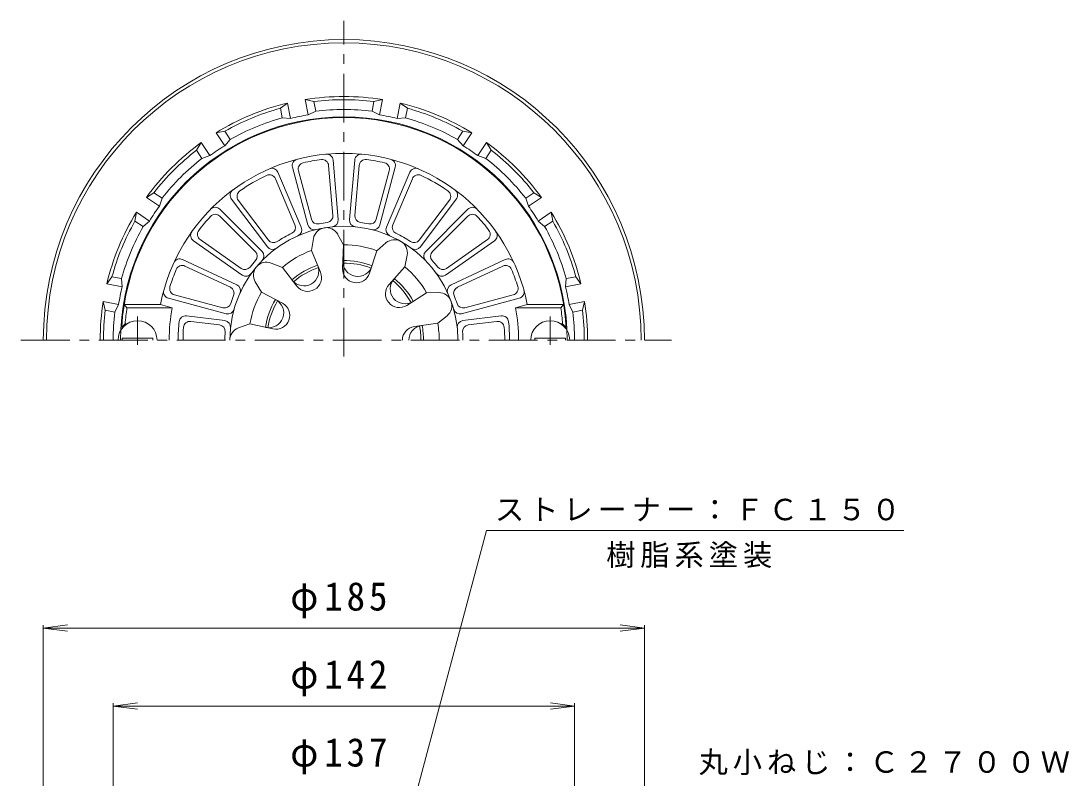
# Model space of a CAD drawing. Units: millimetres, scale not verified. Extents: x -256 to 204, y -345 to 330.
# Drawn here: x -142.9 to 179.7, y 97 to 329.9 of the extents above; entities that cross this region are included whole.
import ezdxf

# ---------------------------------------------------------------- set-up
doc = ezdxf.new("R2010")
doc.units = ezdxf.units.MM
doc.header["$LTSCALE"] = 3
doc.linetypes.add('CHAIN1', pattern=[8, 5, -1, 1, -1])
for name, color, linetype, lineweight in [('0-0_通り芯', 3, 'Continuous', 9), ('0-2_仕上', 6, 'Continuous', 9), ('0-4_その他', 7, 'Continuous', 9), ('0-5_寸法', 7, 'Continuous', 9)]:
    doc.layers.add(name, color=color, linetype=linetype, lineweight=lineweight)
doc.styles.add('ＭＳ ゴシック', font='')
doc.styles.get('ＭＳ ゴシック').set_extended_font_data('MS Gothic')

msp = doc.modelspace()

# ---------------------------------------------------------------- linework, layer by layer
at = {"layer": '0-0_通り芯', "linetype": 'CHAIN1'}
for p, q in [((-43.5, 226.713), (-43.5, 329.946)), ((-142.882, 231.709), (57.329, 231.709))]:
    msp.add_line(p, q, dxfattribs=at)
at = {"layer": '0-0_通り芯'}
for p, q in [((-63.049, 303.08), (-60.819, 304.682)), ((-59.88, 299.961), (-60.819, 304.682)), ((-52.751, 305.129), (-55.425, 305.755)), ((-52.164, 302.179), (-52.751, 305.129)), ((-34.836, 302.179), (-34.249, 305.129)), ((-34.249, 305.129), (-31.575, 305.755)), ((-32.514, 301.034), (-31.575, 305.755)), ((-23.951, 303.08), (-26.181, 304.682)), ((-62.463, 300.13), (-63.049, 303.08)), ((-62.463, 300.13), (-59.88, 299.961)), ((-34.836, 302.179), (-32.514, 301.034)), ((-24.537, 300.13), (-23.951, 303.08)), ((-80.143, 296), (-82.853, 295.556)), ((-78.472, 293.499), (-80.143, 296)), ((-8.528, 293.499), (-6.857, 296)), ((-6.857, 296), (-4.147, 295.556)), ((-6.821, 291.553), (-4.147, 295.556)), ((-88.874, 290.166), (-87.426, 292.5)), ((-84.752, 288.497), (-87.426, 292.5)), ((-8.528, 293.499), (-6.821, 291.553)), ((1.874, 290.166), (0.426, 292.5)), ((-87.203, 287.665), (-88.874, 290.166)), ((-87.203, 287.665), (-84.752, 288.497)), ((0.203, 287.665), (1.874, 290.166)), ((-101.957, 277.083), (-104.29, 275.636)), ((-99.456, 275.412), (-101.957, 277.083)), ((12.456, 275.412), (14.957, 277.083)), ((12.456, 275.412), (13.288, 272.961)), ((13.288, 272.961), (17.29, 275.636)), ((14.957, 277.083), (17.29, 275.636)), ((-107.79, 268.353), (-107.346, 271.063)), ((-103.344, 268.388), (-107.346, 271.063)), ((20.79, 268.353), (20.346, 271.063)), ((-105.289, 266.682), (-107.79, 268.353)), ((-105.289, 266.682), (-103.344, 268.388)), ((18.289, 266.682), (20.79, 268.353)), ((-114.871, 251.259), (-116.473, 249.028)), ((-111.921, 250.672), (-114.871, 251.259)), ((24.921, 250.672), (24.752, 248.089)), ((24.752, 248.089), (29.473, 249.028)), ((24.921, 250.672), (27.871, 251.259)), ((27.871, 251.259), (29.473, 249.028)), ((-116.919, 240.961), (-117.546, 243.634)), ((-112.825, 242.695), (-117.546, 243.634)), ((-113.969, 240.374), (-112.825, 242.695)), ((-113.969, 240.374), (-116.919, 240.961))]:
    msp.add_line(p, q, dxfattribs=at)
for points in [[(-52.164, 302.179), (-54.486, 301.034), (-55.425, 305.755)], [(-24.537, 300.13), (-27.12, 299.961), (-26.181, 304.682)], [(-78.472, 293.499), (-80.179, 291.553), (-82.853, 295.556)], [(0.203, 287.665), (-2.248, 288.497), (0.426, 292.5)], [(-99.456, 275.412), (-100.288, 272.961), (-104.29, 275.636)], [(18.289, 266.682), (16.344, 268.388), (20.346, 271.063)], [(-111.921, 250.672), (-111.752, 248.089), (-116.473, 249.028)], [(26.969, 240.374), (25.825, 242.695), (30.546, 243.634)], [(26.969, 240.374), (29.919, 240.961), (30.546, 243.634)]]:
    msp.add_lwpolyline(points, dxfattribs=at)
for radius, start, end in [(92.5, 0, 180), (91.5, 0, 180), (75, 80.8513, 99.14867), (75, 103.3513, 121.64867), (74, 82.8183, 97.18169), (75, 58.3513, 76.64867), (68.728, 0, 180), (74, 105.3183, 119.68169), (71, 105.49051, 119.50945), (70.19, 101.25, 103.49538), (70.19, 99.00459, 101.24998), (71, 82.99051, 97.00945), (70.19, 78.75, 80.99538), (70.19, 76.50459, 78.74998), (71, 60.49051, 74.50945), (74, 60.3183, 74.68169), (75, 125.8513, 144.14867), (70.19, 121.50459, 123.74998), (70.19, 56.25, 58.49538), (75, 35.8513, 54.14867), (74, 127.8183, 142.18169), (71, 127.99051, 142.00945), (70.19, 123.75, 125.99538), (70.19, 54.00459, 56.24998), (71, 37.99051, 52.00945), (74, 37.8183, 52.18169), (75, 148.3513, 166.64867), (70.19, 144.00459, 146.24998), (70.19, 33.75, 35.99538), (75, 13.3513, 31.64867), (74, 150.3183, 164.68169), (70.19, 146.25, 148.49538), (70.19, 31.50459, 33.74998), (74, 15.3183, 29.68169), (71, 150.49051, 164.50945), (71, 15.49051, 29.50945), (70.19, 168.75, 170.99538), (70.19, 166.50459, 168.74998), (70.19, 11.25, 13.49538), (70.19, 9.00459, 11.24998), (75, 170.8513, 180), (75, 0, 9.14867), (74, 172.8183, 180), (71, 172.99051, 180), (71, 0, 7.00945), (74, 0, 7.18169)]:
    msp.add_arc((-43.5, 231.709), radius, start, end, dxfattribs=at)
at = {"layer": '0-2_仕上'}
for p, q in [((-46.832, 287.127), (-45.232, 268.806)), ((-40.168, 287.127), (-41.768, 268.806)), ((-59.323, 284.925), (-54.56, 267.161)), ((-48.192, 285.468), (-46.853, 270.122)), ((-38.807, 285.468), (-40.147, 270.122)), ((-27.677, 284.925), (-32.44, 267.161)), ((-64.577, 281.386), (-58.56, 267.205)), ((-63.796, 283.385), (-56.612, 266.455)), ((-57.477, 283.831), (-53.487, 268.952)), ((-29.523, 283.831), (-33.513, 268.952)), ((-23.204, 283.385), (-30.388, 266.454)), ((-22.423, 281.386), (-28.44, 267.205)), ((-78.104, 275.124), (-67.034, 260.438)), ((-75.983, 274.801), (-66.71, 262.5)), ((-11.017, 274.801), (-20.29, 262.5)), ((-8.896, 275.124), (-19.966, 260.438)), ((-81.674, 272.021), (-68.672, 259.014)), ((-5.326, 272.021), (-18.328, 259.013)), ((-81.65, 269.875), (-70.759, 258.98)), ((-5.35, 269.875), (-16.241, 258.98)), ((-89.828, 262.304), (-74.76, 251.758)), ((-87.71, 262.653), (-75.089, 253.819)), ((-53.446, 259.323), (-52.85, 262.989)), ((-43.598, 261.059), (-45.412, 264.301)), ((-33.37, 259.256), (-30.557, 261.681)), ((2.828, 262.304), (-12.24, 251.758)), ((0.71, 262.653), (-11.911, 253.819)), ((-53.446, 259.323), (-50.688, 252.61)), ((-43.598, 261.059), (-43.893, 253.808)), ((-33.37, 259.256), (-35.572, 252.34)), ((-93.159, 256.533), (-76.493, 248.757)), ((-62.441, 254.13), (-65.914, 255.447)), ((-24.709, 254.256), (-24.015, 257.905)), ((6.159, 256.533), (-10.507, 248.757)), ((-92.403, 254.525), (-78.442, 248.012)), ((-62.441, 254.13), (-58.006, 248.385)), ((-24.709, 254.256), (-29.597, 248.891)), ((5.403, 254.525), (-8.558, 248.012)), ((-68.869, 246.469), (-70.769, 249.661)), ((-95.627, 245.666), (-80.746, 241.682)), ((-68.869, 246.469), (-62.441, 243.099)), ((-18.033, 246.299), (-24.166, 242.418)), ((-18.033, 246.299), (-14.319, 246.349)), ((8.627, 245.666), (-6.254, 241.682)), ((-110.255, 241.709), (-111.111, 242.709)), ((-99.938, 242.709), (-111.111, 242.709)), ((-96.33, 241.709), (-99.938, 242.709)), ((-97.498, 244.614), (-79.732, 239.857)), ((10.498, 244.614), (-7.268, 239.857)), ((9.33, 241.709), (12.938, 242.709)), ((12.938, 242.709), (24.111, 242.709)), ((23.255, 241.709), (24.111, 242.709)), ((-96.33, 241.709), (-110.255, 241.709)), ((-91.948, 239.177), (-80.146, 237.726)), ((-14.613, 236.903), (-11.736, 239.252)), ((4.948, 239.177), (-6.854, 237.726)), ((9.33, 241.709), (23.255, 241.709)), ((-110.815, 236.709), (-111.883, 235.709)), ((-111.472, 235.709), (-111.883, 235.709)), ((-110.317, 236.709), (-110.815, 236.709)), ((-90.603, 237.501), (-81.77, 236.415)), ((-72.421, 236.709), (-75.928, 235.486)), ((-72.421, 236.709), (-65.331, 235.159)), ((-14.613, 236.903), (-21.806, 235.934)), ((3.603, 237.501), (-5.23, 236.415)), ((23.317, 236.709), (23.815, 236.709)), ((23.815, 236.709), (24.883, 235.709)), ((24.472, 235.709), (24.883, 235.709)), ((-111.75, 231.709), (-111.75, 232.309)), ((24.75, 231.709), (24.75, 232.309))]:
    msp.add_line(p, q, dxfattribs=at)
at = {"layer": '0-2_仕上', "linetype": 'CHAIN1'}
for p, q in [((-107, 230.293), (-107, 239.019)), ((20, 230.293), (20, 239.019))]:
    msp.add_line(p, q, dxfattribs=at)
at = {"layer": '0-2_仕上'}
for points in [[(-102.25, 231.709), (-102.25, 232.309), (-111.75, 232.309)], [(15.25, 231.709), (15.25, 232.309), (24.75, 232.309)]]:
    msp.add_lwpolyline(points, dxfattribs=at)
for centre, radius, start, end in [((-43.5, 231.709), 68.5, 3.34763, 176.65236), ((-43.5, 231.709), 57.5, 11.02893, 168.97107), ((-57.392, 285.443), 2, 104.49467, 195.0116), ((-43.5, 231.709), 56, 97.11107, 102.88893), ((-50.185, 285.294), 2, 4.98869, 97.11079), ((-48.824, 286.953), 2, 4.98817, 95.50439), ((-38.176, 286.953), 2, 84.49507, 175.01138), ((-36.815, 285.294), 2, 82.88937, 175.01164), ((-43.5, 231.709), 56, 77.11107, 82.8889), ((-29.608, 285.443), 2, 344.98872, 75.50526), ((-65.637, 282.604), 2, 22.99112, 113.50645), ((-55.545, 284.349), 2, 102.8893, 195.01132), ((-31.455, 284.349), 2, 344.98872, 77.11169), ((-21.363, 282.604), 2, 66.49307, 157.00961), ((-43.5, 231.709), 56, 115.11324, 124.88673), ((-66.418, 280.605), 2, 22.99112, 115.11311), ((-20.582, 280.605), 2, 64.88687, 157.00961), ((-43.5, 231.709), 56, 55.11324, 64.88673), ((-76.507, 276.327), 2, 126.49307, 217.00961), ((-74.386, 276.005), 2, 124.88687, 217.00961), ((-12.614, 276.005), 2, 322.99112, 55.11311), ((-10.493, 276.327), 2, 322.99112, 53.50645), ((-83.089, 270.607), 2, 44.98872, 135.50526), ((-3.911, 270.607), 2, 44.49467, 135.0116), ((-43.5, 231.709), 56, 137.11107, 142.8889), ((-83.064, 268.461), 2, 44.98872, 137.11169), ((-51.555, 269.47), 2, 195.01132, 282.04185), ((-43.5, 231.709), 36.61, 97.95776, 102.04222), ((-48.845, 269.948), 2, 277.9581, 4.98869), ((-47.225, 268.632), 2, 275.76038, 4.98817), ((-39.775, 268.632), 2, 175.01164, 264.23984), ((-38.155, 269.948), 2, 175.01164, 262.04248), ((-43.5, 231.709), 36.61, 77.95775, 82.04213), ((-35.445, 269.47), 2, 257.95763, 344.98872), ((-3.936, 268.461), 2, 42.8893, 135.01132), ((-43.5, 231.709), 56, 37.11107, 42.88893), ((-88.681, 263.942), 2, 144.49507, 235.01138), ((-86.563, 264.291), 2, 142.88937, 235.01164), ((-43.5, 231.709), 35.11, 0, 180), ((-43.5, 231.709), 36.61, 115.95992, 124.04001), ((-60.401, 266.424), 2, 295.96017, 22.99112), ((-58.453, 265.673), 2, 293.76265, 22.99112), ((-52.628, 267.679), 2, 195.0116, 284.23952), ((-48.902, 262.347), 4, 100.00023, 170.7598), ((-48.902, 262.347), 4, 29.23708, 100), ((-34.372, 267.679), 2, 255.76015, 344.98872), ((-28.547, 265.673), 2, 157.00961, 246.23743), ((-26.599, 266.424), 2, 157.00961, 244.04013), ((-43.5, 231.709), 36.61, 55.95992, 64.04001), ((-0.437, 264.291), 2, 304.98869, 37.11079), ((1.681, 263.942), 2, 304.98817, 35.50439), ((-65.113, 263.703), 2, 217.00961, 304.04013), ((-27.945, 258.651), 4, 60.00023, 130.7598), ((-27.945, 258.651), 4, 349.23708, 60), ((-21.887, 263.703), 2, 235.96017, 322.99112), ((-72.174, 257.566), 2, 317.95763, 44.98872), ((-70.087, 257.6), 2, 315.76015, 44.98872), ((-65.437, 261.641), 2, 217.00961, 306.23743), ((-43.5, 231.709), 29.35, 109.80867, 130.19136), ((-43.5, 231.709), 29.35, 69.80867, 90.19136), ((-21.563, 261.641), 2, 233.76265, 322.99112), ((-16.913, 257.6), 2, 135.0116, 224.23952), ((-14.826, 257.566), 2, 135.01132, 222.04185), ((-94.005, 254.721), 2, 64.98817, 155.50439), ((-43.5, 231.709), 36.61, 137.95775, 142.04213), ((-67.332, 251.707), 4, 69.23708, 140), ((-43.5, 231.709), 24.489, 109.2942, 130.70575), ((-39.233, 255.907), 4.571, 177.66664, 342.33337), ((-43.5, 231.709), 24.489, 69.2942, 90.70575), ((-43.5, 231.709), 23.72, 69.32608, 90.67389), ((-43.5, 231.709), 36.61, 37.95776, 42.04222), ((7.005, 254.721), 2, 24.49507, 115.01138), ((-43.5, 231.709), 56, 157.11107, 162.88893), ((-93.248, 252.712), 2, 64.98869, 157.11079), ((-73.943, 255.458), 2, 235.01164, 322.04248), ((-73.614, 253.396), 2, 235.01164, 324.23984), ((-67.332, 251.707), 4, 140.00023, 210.7598), ((-55.785, 252.988), 4.571, 217.66664, 22.33337), ((-43.5, 231.709), 23.72, 109.32608, 130.67389), ((-54.631, 250.99), 4.263, 217.66669, 22.33324), ((-39.634, 253.634), 4.263, 177.66669, 342.33324), ((-43.5, 231.709), 29.35, 29.80867, 50.19136), ((-13.386, 253.396), 2, 215.76038, 304.98817), ((-13.057, 255.458), 2, 217.9581, 304.98869), ((6.248, 252.712), 2, 22.88937, 115.01164), ((-43.5, 231.709), 56, 17.11107, 22.8889), ((-77.338, 246.945), 2, 335.76038, 64.98817), ((-26.446, 246.02), 4.263, 137.66669, 302.33324), ((-24.678, 247.503), 4.571, 137.66664, 302.33337), ((-43.5, 231.709), 23.72, 29.32608, 50.67389), ((-43.5, 231.709), 24.489, 29.2942, 50.70575), ((-9.662, 246.945), 2, 115.01164, 204.23984), ((-96.98, 246.546), 2, 164.49467, 255.0116), ((-95.11, 247.598), 2, 162.8893, 255.01132), ((-79.288, 246.199), 2, 337.9581, 64.98869), ((-43.5, 231.709), 36.61, 157.95776, 162.04222), ((-43.5, 231.709), 29.35, 149.80867, 170.19136), ((-14.266, 242.35), 4, 20.00023, 90.7598), ((-7.712, 246.199), 2, 115.01164, 202.04248), ((-43.5, 231.709), 36.61, 17.95775, 22.04213), ((8.11, 247.598), 2, 284.98872, 17.11169), ((9.98, 246.546), 2, 284.98872, 15.50526), ((-80.229, 243.614), 2, 255.01132, 342.04185), ((-43.5, 231.709), 24.489, 149.2942, 170.70575), ((-66.589, 240.113), 4.571, 257.66664, 62.33337), ((-43.5, 231.709), 23.72, 149.32608, 170.67389), ((-64.42, 239.324), 4.263, 257.66669, 62.33324), ((-14.266, 242.35), 4, 309.23708, 20), ((-6.771, 243.613), 2, 197.95763, 284.98872), ((-43.5, 231.709), 67.5, 171.48038, 175.75197), ((-43.5, 231.709), 53.768, 169.28145, 180), ((-92.192, 237.192), 2, 82.99025, 173.57492), ((-79.215, 241.789), 2, 255.0116, 344.23952), ((-7.785, 241.789), 2, 195.76015, 284.98872), ((5.192, 237.192), 2, 6.42415, 97.00961), ((-43.5, 231.709), 53.768, 0, 10.71855), ((-43.5, 231.709), 67.5, 4.24803, 8.51962), ((-107, 231.709), 6, 0, 180), ((-43.5, 231.709), 51, 173.5753, 180), ((-43.5, 231.709), 49.5, 175.40384, 180), ((-90.847, 235.516), 2, 82.99025, 175.40378), ((-82.014, 234.43), 2, 355.96017, 82.99112), ((-80.39, 235.741), 2, 353.76265, 82.99112), ((-74.61, 231.709), 4, 109.23708, 180), ((-21.237, 231.709), 4.263, 97.66669, 180), ((-18.929, 231.709), 4.571, 97.66664, 180), ((-43.5, 231.709), 23.72, 0, 10.67389), ((-43.5, 231.709), 24.489, 0, 10.70575), ((-43.5, 231.709), 29.35, 0, 10.19136), ((-6.61, 235.741), 2, 97.00961, 186.23743), ((-4.986, 234.43), 2, 97.00961, 184.04013), ((3.847, 235.516), 2, 4.59622, 97.00961), ((-43.5, 231.709), 49.5, 0, 4.59608), ((-43.5, 231.709), 51, 0, 6.42458), ((20, 231.709), 6, 0, 180), ((-43.5, 231.709), 36.61, 175.95992, 180), ((-43.5, 231.709), 36.61, 0, 4.04001)]:
    msp.add_arc(centre, radius, start, end, dxfattribs=at)
at = {"layer": '0-4_その他'}
for p, q in [((-136, 143.115), (-128.564, 144.094)), ((-136, -53.885), (-136, 144.015)), ((-136, 143.115), (49, 143.115)), ((-136, 143.115), (-128.564, 142.136)), ((49, 143.115), (41.564, 144.094)), ((49, 143.115), (41.564, 142.136)), ((49, -53.885), (49, 144.015)), ((-114.5, 119.115), (-107.064, 120.094)), ((-114.5, -45.885), (-114.5, 120.015)), ((27.5, 119.115), (20.064, 120.094)), ((27.5, -45.885), (27.5, 120.015)), ((-114.5, 119.115), (27.5, 119.115)), ((-114.5, 119.115), (-107.064, 118.136)), ((27.5, 119.115), (20.064, 118.136))]:
    msp.add_line(p, q, dxfattribs=at)
at = {"layer": '0-5_寸法'}
for p, q in [((-29.006, 63.207), (0.444, 173.115)), ((0.444, 173.115), (128.822, 173.115))]:
    msp.add_line(p, q, dxfattribs=at)

# ---------------------------------------------------------------- texts
at = {"layer": '0-4_その他', "color": 2, "char_height": 8.798, "attachment_point": 7, "style": 'ＭＳ ゴシック'}
for s, insert in [('\\T1.21;\\W0.95;φ185', (-60, 146.115)), ('\\T1.21;\\W0.95;φ142', (-60, 122.115)), ('\\T1.21;\\W0.95;φ137', (-60, 98.115))]:
    msp.add_mtext(s, dxfattribs=dict(at, insert=insert))
at = {"layer": '0-5_寸法', "char_height": 6.598, "attachment_point": 7, "style": 'ＭＳ ゴシック'}
for s, insert in [('\\T1.17;ストレーナー：ＦＣ１５０', (2.998, 175.959)), ('\\T1.17;樹脂系塗装', (37.213, 161.611)), ('\\T1.17;丸小ねじ：Ｃ２７００Ｗ', (65.661, 97.857))]:
    msp.add_mtext(s, dxfattribs=dict(at, insert=insert))

doc.saveas('drawing.dxf')
